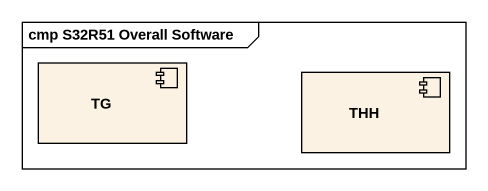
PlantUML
@startuml
mainframe cmp S32R51 Overall Software
component TG
component THH
@enduml
